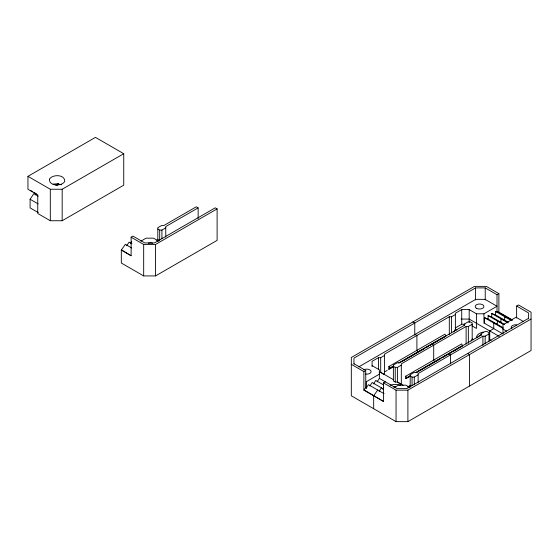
<?xml version="1.0" encoding="UTF-8"?>
<svg xmlns="http://www.w3.org/2000/svg" width="559" height="559" viewBox="0 0 559 559"><rect width="100%" height="100%" fill="white"/><g stroke="black" fill="none" stroke-linecap="round" stroke-linejoin="round"><path stroke-width="0.84" d="M453.845 331.997L455.375 329.209L455.375 313.257L461.727 309.588L469.19 309.588L476.478 313.795L483.947 313.795L497.014 306.248L485.065 299.351L475.73 299.351L358.85 366.83M471.034 341.004L472.18 338.915L472.18 322.962L470.315 321.879L468.072 321.879L464.243 324.094L464.243 325.778M130.415 243.535L131.763 241.46M373.538 383.9L375.781 380.448L383.6 384.962M377.129 381.825L379.379 378.373L397.135 388.624L406.805 388.624L528.409 318.42M382.775 389.239L383.677 387.855M38.243 212.581L30.095 207.878L30.095 199.249L33.833 193.645L38.229 196.181M35.231 194.993L36.167 193.589M121.596 249.922L131.12 255.743L131.12 237.198L132.986 236.122L144.774 242.927L154.438 242.927L215.243 207.822L217.109 208.898L217.109 240.377L155.528 275.929L143.677 275.929L121.317 263.016L121.317 250.083L125.328 244.311L131.728 248.007M126.732 245.66L129.066 242.159L131.91 243.801M351.318 364.328L363.874 371.581L363.874 390.126L365.747 387.576L365.747 370.505L353.959 363.699M369.855 386.024L372.189 382.524L383.565 389.092M377.695 390.014L373.678 395.786L373.678 408.72M379.093 391.363L381.427 387.862M477.079 337.818L479.461 335.575L481.648 334.603M27.95 176.344L95.456 137.367L123.742 153.704L123.742 185.183L62.168 220.735L50.31 220.735L37.753 213.482L37.753 194.937L27.95 189.277L27.95 176.344L50.31 189.249L62.168 189.249L123.742 153.704M55.781 185.281L58.632 183.638L57.081 185.399M198.152 218.618L198.152 207.871L165.757 226.577L165.757 237.156M140.973 241.104L146.06 238.169L153.529 238.169L158.623 241.111M157.82 229.001L159.685 230.084L161.928 230.084L165.757 227.869M156.702 240.433L158.281 239.525M131.12 237.198L143.677 244.451L155.528 244.451L217.109 208.898M512.456 320.014L498.887 312.181L498.887 293.636L497.014 294.712L485.226 287.906L475.562 287.906L353.959 358.116L353.959 364.154M384.508 355.461L380.686 357.676L378.443 357.676L372.091 361.338L372.091 366.515M455.375 314.549L451.546 316.757L449.303 316.757L384.508 354.168L384.508 374.027M363.874 371.581L365.747 370.505M455.375 327.916L461.727 324.255L465.046 324.255M393.515 366.431L388.896 368.884L388.896 366.515L444.915 334.17L445.851 336.218L440.695 339.201M379.379 374.167L366.306 381.713L366.306 388.617M389.833 368.563L389.833 368.129L393.515 366.005M398.679 363.022L445.851 335.791M388.896 368.884L393.319 366.334M464.243 325.387L399.447 362.791L397.211 362.791L393.382 365.006L393.382 380.959L395.248 382.035L397.491 382.035L403.13 385.298M401.628 361.75L417.846 352.394L416.909 350.339L416.909 335.463L415.044 334.387M418.579 351.967L424.477 348.557M426.685 347.286L428.159 346.433M429.633 345.581L439.22 340.047M384.927 371.721L387.191 370.414M388.701 369.541L393.229 366.928M472.18 324.255L468.351 326.463L466.115 326.463L401.32 363.874L401.32 383.726M393.382 366.299L395.248 367.375L397.491 367.375L401.32 365.167M508.229 322.208L495.428 314.822L495.428 311.37L498.887 312.181M364.161 389.958L383.481 401.446L383.481 382.901L385.354 381.825M516.621 317.987L516.621 306.032L518.486 304.955L531.05 312.208L531.05 350.528L407.895 421.633L396.045 421.633L351.318 395.807L351.318 357.487L474.472 286.383L486.323 286.383L498.887 293.636M410.327 376.137L405.708 378.59L405.708 376.214L461.727 343.876L462.656 345.923L453.076 351.457M508.69 317.84L504.672 316.708L504.672 320.153L500.934 318.861L500.934 322.312L497.342 320.936L497.342 324.388L493.751 323.011L493.751 328.622L489.733 330.935L489.733 339.565L491.2 340.41M406.638 378.261L406.638 377.835L410.327 375.704M415.484 372.727L462.656 345.49M405.708 378.59L410.124 376.032L412.053 377.08L414.296 377.08L418.125 374.865M481.047 335.086L416.252 372.497L414.016 372.497L410.187 374.705L410.187 387.212M416.217 372.734L419.166 371.029M420.641 370.177L426.538 366.774M428.012 365.921L433.91 362.518M440.548 358.689L434.65 362.092L433.714 360.045L433.714 345.169L431.848 344.092M442.756 357.411L451.602 352.303M488.985 333.954L485.156 336.169L482.92 336.169L418.125 373.573L418.125 382.461M394.067 387.68L398.42 385.165L405.89 385.165L409.53 387.268M407.574 386.996L410.558 385.27M383.481 382.901L396.045 390.154L407.895 390.154L531.05 319.049M53.119 184.128L58.632 183.638M393.382 386.765L395.437 386.611M461.161 319.077L469.19 319.077L499.271 336.441M379.191 372.336L380.686 372.336L393.382 379.666M58.632 184.065L61.574 184.798M504.491 324.367L491.696 316.974L491.696 313.529L495.428 314.822M503.03 327.672L488.098 319.049L488.098 315.604L491.696 316.974M502.988 333.954L484.506 323.284L484.506 317.68L488.098 319.049M516.621 306.032L528.409 312.837L528.409 318.875M523.531 321.558L516.062 317.246L502.988 324.793L502.988 333.416M498.6 312.341L512.177 320.174M495.428 311.37L511.073 320.398M491.696 313.529L508.047 322.969M488.098 315.604L503.743 324.632M484.506 317.68L502.988 328.35M502.988 329.104L506.636 331.207M472.103 325.932L476.478 328.454L476.478 313.795M455.375 329.209L456.871 330.076M472.18 338.915L473.592 339.732M412.891 321.935L414.764 323.011L414.764 335.086M467.603 353.526L469.476 354.602L469.476 386.08M198.152 207.871L196.286 206.795L163.892 225.501L161.649 225.501L157.82 227.709L157.82 241.083M448.653 353.791L450.519 354.867L450.519 363.965M372.091 365.649L379.379 369.855L379.379 378.478M384.096 393.711L368.451 384.676L366.306 387.904L365.747 387.576M30.493 190.423L32.757 191.73M34.26 192.596L35.769 193.47M121.317 250.083L131.12 255.743M363.874 390.126L383.481 401.446M30.095 199.249L38.159 203.902M400.677 384.152L397.491 382.035L397.491 367.375M383.872 374.446L380.686 372.336L380.686 357.676M405.708 376.214L406.638 377.835M388.896 366.515L389.833 368.129M497.014 294.712L497.014 312.285M488.985 341.283L488.985 332.661L487.12 331.585L484.877 331.585L481.047 333.793L481.047 335.484M485.226 287.906L485.226 299.98M485.156 336.169L485.156 343.757M483.947 313.795L483.947 323.284M482.92 336.169L482.92 345.448M475.562 287.906L475.562 299.98M469.19 309.588L469.19 322.529M468.351 326.463L468.351 343.338M466.115 326.463L466.115 344.183M461.727 309.588L461.727 324.255M451.546 316.757L451.546 332.794M449.303 316.757L449.303 334.478M414.296 377.08L414.296 384.844M412.053 377.08L412.053 385.703M407.895 390.154L407.895 421.633M396.045 390.154L396.045 421.633M395.248 367.375L395.248 382.035M378.443 357.676L378.443 369.751M161.928 230.084L161.928 238.707M159.685 230.084L159.685 240.433M155.528 244.451L155.528 275.929M143.677 244.451L143.677 275.929M62.168 189.249L62.168 220.735M50.31 189.249L50.31 220.735M476.373 337.727A10.565 6.1 0 0 1 483.325 331.997M390.154 385.27A10.565 6.1 0 0 1 400.719 385.27M363.692 369.855A4.36 2.515 0 0 1 370.98 370.98A4.36 2.515 0 0 1 365.642 374.062M511.82 328.58A4.36 2.515 0 0 1 512.142 325.792A4.36 2.515 0 0 1 516.726 324.898M148.268 243.27A4.36 2.515 0 0 1 152.621 243.27M49.43 179.146C48.885 186.301 61.588 186.643 64.732 181.514C65.277 174.359 52.567 174.017 49.43 179.146M476.478 308.295A4.36 2.515 0 0 0 483.766 307.171A4.36 2.515 0 0 0 478.427 304.089A4.36 2.515 0 0 0 476.478 308.295"/></g></svg>
